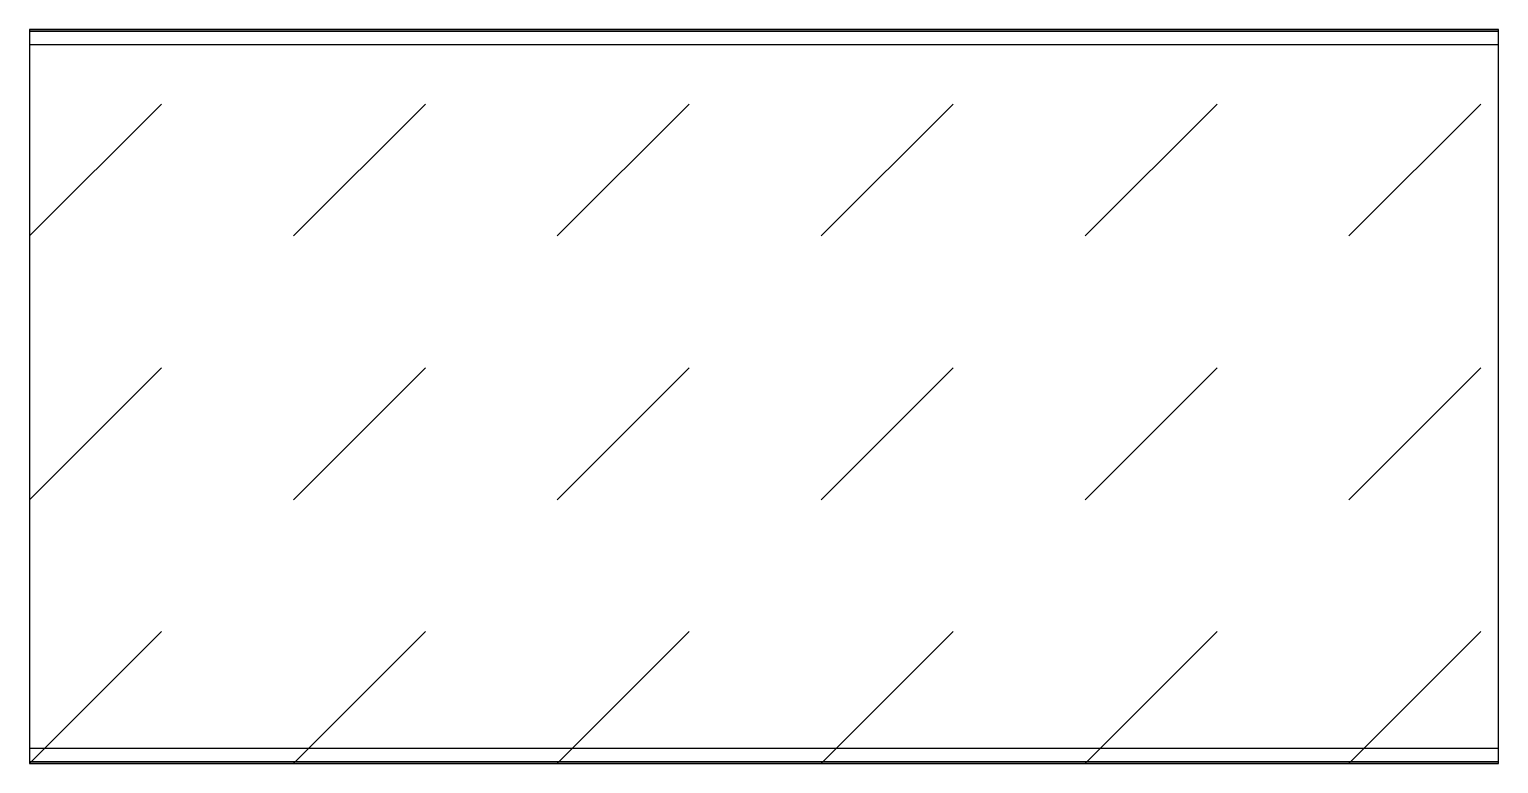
# Model space of a CAD drawing. Header units: millimetres. Extents: x 0 to 1000, y 0 to 500.
import ezdxf

# ---------------------------------------------------------------- set-up
doc = ezdxf.new("R2010")
doc.units = ezdxf.units.MM

msp = doc.modelspace()

# ---------------------------------------------------------------- hatches: boundary and pattern name
h = msp.add_hatch()
h.set_pattern_fill('DASH', color=256, scale=40, angle=45)
h.paths.add_polyline_path([(0, 0), (1000, 0), (1000, 500), (0, 500)])

# ---------------------------------------------------------------- linework, layer by layer
for points in [[(0, 0), (1000, 0), (1000, 500), (0, 500)], [(0, 498.75), (1000, 498.75), (1000, 500), (0, 500)], [(0, 0), (1000, 0), (1000, 500), (0, 500)], [(0, 0), (1000, 0), (1000, 1.25), (0, 1.25)]]:
    msp.add_lwpolyline(points, close=True)
at = {"elevation": 58.75}
for points in [[(0, 489.75), (1000, 489.75), (1000, 498.75), (0, 498.75)], [(0, 1.25), (1000, 1.25), (1000, 10.25), (0, 10.25)]]:
    msp.add_lwpolyline(points, close=True, dxfattribs=at)
msp.add_3dface([(0, 0, 1.25), (1000, 0, 1.25), (1000, 500, 1.25), (0, 500, 1.25)])

doc.saveas('drawing.dxf')
